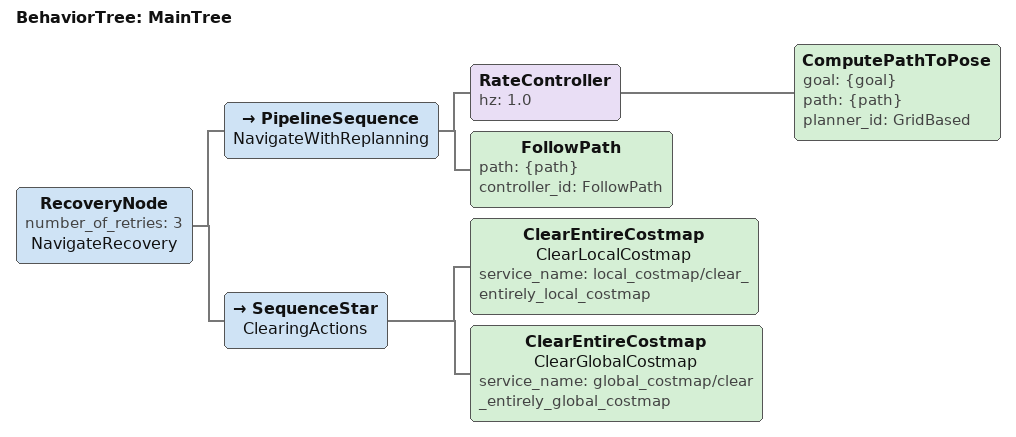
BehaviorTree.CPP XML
<?xml version="1.0"?>
<root main_tree_to_execute="MainTree">
  <BehaviorTree ID="MainTree">
    <RecoveryNode number_of_retries="3" name="NavigateRecovery">
      <PipelineSequence name="NavigateWithReplanning">
        <RateController hz="1.0">
          <ComputePathToPose goal="{goal}" path="{path}" planner_id="GridBased"/>
        </RateController>
        <FollowPath path="{path}" controller_id="FollowPath"/>
      </PipelineSequence>
      <SequenceStar name="ClearingActions">
        <ClearEntireCostmap name="ClearLocalCostmap"
                            service_name="local_costmap/clear_entirely_local_costmap"/>
        <ClearEntireCostmap name="ClearGlobalCostmap"
                            service_name="global_costmap/clear_entirely_global_costmap"/>
      </SequenceStar>
    </RecoveryNode>
  </BehaviorTree>
</root>
